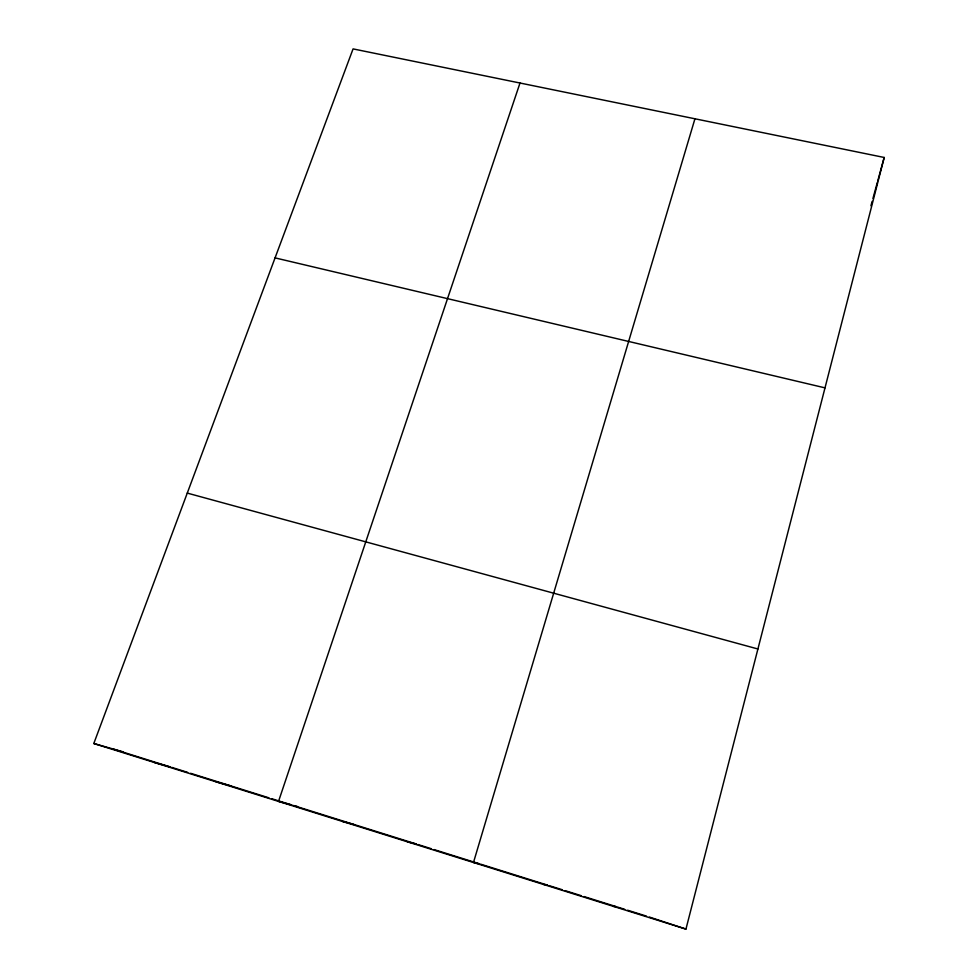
<?xml version="1.0" encoding="UTF-8"?>
<svg xmlns="http://www.w3.org/2000/svg" width="978" height="978" viewBox="0 0 978 978"><rect width="100%" height="100%" fill="white"/><g stroke="black" fill="none" stroke-linecap="round" stroke-linejoin="round"><path stroke-width="1.47" d="M685.945 929.1L884.198 157.47L353.07 48.9L93.802 743.512L685.945 929.1L649.38 917.046M870.933 205.759L872.144 201.358M872.951 198.412L877.388 182.263M877.792 180.783L884.198 157.47M694.942 118.79L473.474 862.51L479.147 863.818M520.003 83.02L278.522 801.41L292.019 805.065L271.786 798.733M613.756 906.472L616.006 906.582L584.013 896.557M542.937 884.283L547.656 885.176L480.553 864.149M275.075 257.886L825.004 387.863M407.3 841.765L416.604 844.1L293.449 805.517L297.556 806.569M342.337 821.41L353.767 824.417M187.275 493.095L757.913 648.989M215.857 781.764L231.334 786.055M154.292 762.473L170.233 766.96L113.032 748.989M93.802 743.512L123.252 751.899M171.676 767.363L187.678 772.375M190.588 773.292L268.901 797.828M418.058 844.564L431.139 848.659M434.049 849.576L479.11 863.684M549.11 885.628L562.203 889.723M565.113 890.64L581.103 895.652M617.46 907.046L624.71 909.32M627.619 910.225L646.47 916.129"/></g></svg>
